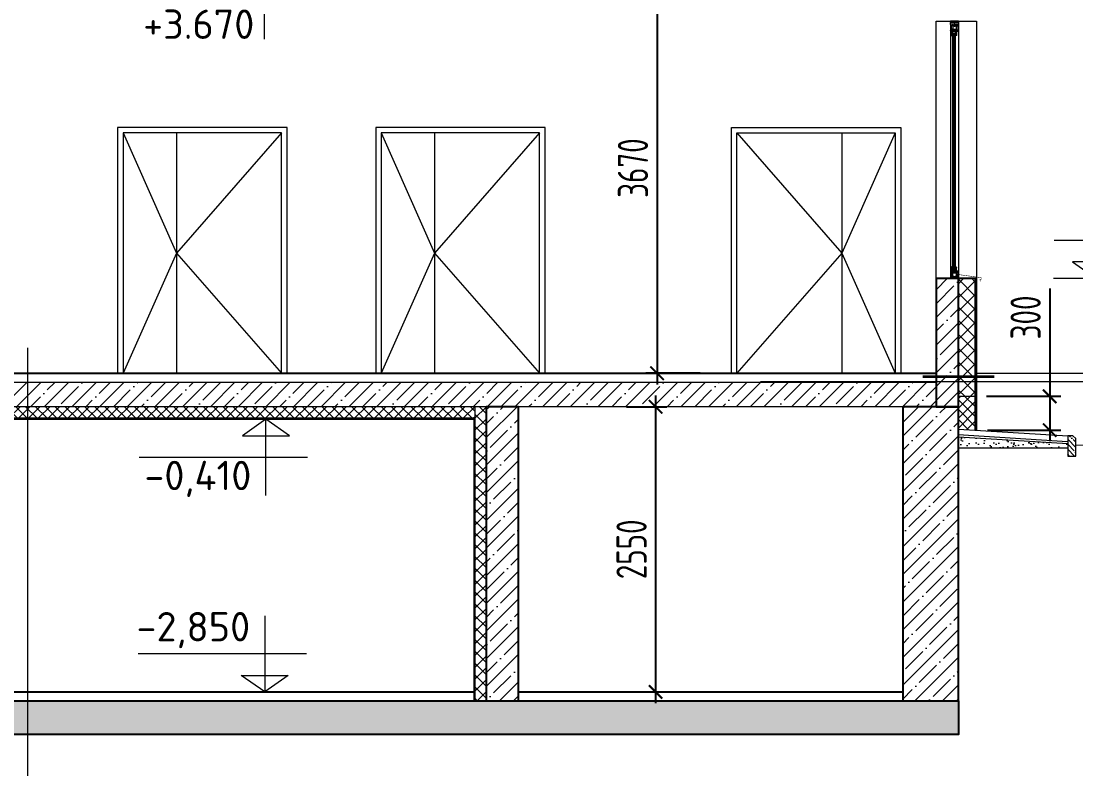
# Model space of a CAD drawing. Header units: millimetres. Extents: x -136099598 to 11807193, y 0 to 779331.
# Drawn here: x 689451 to 698882, y 285014 to 291704 of the extents above; entities that cross this region are included whole.
import ezdxf
from ezdxf import colors
from ezdxf.entities.mleader import LeaderData, LeaderLine
from ezdxf.math import Vec2, Vec3

# ---------------------------------------------------------------- set-up
doc = ezdxf.new("R2010")
doc.units = ezdxf.units.MM
doc.header["$MEASUREMENT"] = 0
doc.layers.get('0').update_dxf_attribs({"color": 250, "lineweight": 9})
doc.layers.get('Defpoints').update_dxf_attribs({"color": 8})
doc.layers.add('PDF _0', color=7, linetype='Continuous')
doc.layers.add('PDF_Геометрия', color=7, linetype='Continuous')
for name, color, linetype, lineweight in [('АР_Двери', 5, 'Continuous', 18), ('АР_Окна', 4, 'Continuous', 0), ('АР_Отметки', 250, 'Continuous', 15), ('АР_Стены фасадные', 7, 'Continuous', 30), ('АР_Тонкие', 250, 'Continuous', 5), ('АР_Штриховка', 253, 'Continuous', 13), ('СТЕНЫ кирпич ЛИДЕР', 250, 'Continuous', 15), ('Штриховка', 7, 'Continuous', 5)]:
    doc.layers.add(name, color=color, linetype=linetype, lineweight=lineweight)
doc.styles.add('ISOCPEUR', font='isocpeur.ttf', dxfattribs={"width": 0.7})
doc.styles.add('PDF ISOCPEUR', font='isocpeur.ttf')
doc.dimstyles.new('R_100', dxfattribs={"dimtxt": 270, "dimasz": 120, "dimexe": 100, "dimexo": 100, "dimgap": 80, "dimtad": 1, "dimdec": 0, "dimrnd": 5, "dimzin": 0, "dimdsep": 46, "dimtxsty": 'ISOCPEUR', "dimblk": 'ARCHTICK', "dimcen": 100, "dimdle": 100, "dimclrd": 256, "dimclre": 256, "dimclrt": 256, "dimadec": 0, "dimazin": 0, "dimtfac": 2, "dimtdec": 0, "dimtofl": 0, "dimtmove": 1, "dimatfit": 3, "dimfxl": 1, "dimtvp": 3, "dimtfill": 1, "dimtolj": 1, "dimtzin": 0, "dimarcsym": 0})

# ---------------------------------------------------------------- blocks, each defined once
blk = doc.blocks.new('A$Cd8d14d9d')
at = {"ltscale": 150}
for p, q in [((0, 681.8), (0, 0)), ((-372.3, 340.9), (1132.1, 340.9)), ((-379.6, 0), (379.6, 0))]:
    blk.add_line(p, q, dxfattribs=at)
blk.add_lwpolyline([(0, 0), (210, 147), (-210, 147), (0, 0)], dxfattribs=at)
blk = doc.blocks.new('A$C23baf8b1')
at = {"layer": 'АР_Двери', "ltscale": 150}
blk.add_line((4068.6, -1333.5), (4068.6, -3482.5), dxfattribs=at)
for points in [[(3080.2, -1283.5), (4595.2, -1283.5), (4595.2, -3482.5), (3080.2, -3482.5)], [(3130.2, -1333.5), (4545.2, -1333.5), (4545.2, -3482.5), (3130.2, -3482.5)]]:
    blk.add_lwpolyline(points, close=True, dxfattribs=at)
for points in [[(3130.2, -1333.5), (4068.6, -2408), (3130.2, -3482.5)], [(4545.2, -1333.5), (4068.6, -2408), (4545.2, -3482.5)]]:
    blk.add_lwpolyline(points, dxfattribs=at)
blk = doc.blocks.new('_ArchTick')
at = {"color": 0, "linetype": 'ByBlock', "const_width": 0.15}
blk.add_lwpolyline([(-0.5, -0.5), (0.5, 0.5)], dxfattribs=at)
blk = doc.blocks.new('*D1425')
at = {"lineweight": -2, "ltscale": 150, "transparency": 16777216}
for p, q in [((695137.3, 292324), (695137.3, 288454)), ((695343.7, 292224), (695037.3, 292224)), ((695523.1, 288554), (695037.3, 288554))]:
    blk.add_line(p, q, dxfattribs=at)
at = {"layer": 'Defpoints', "color": 0, "ltscale": 150, "transparency": 16777216}
for p in [(695443.7, 292224, 0.4), (695137.3, 288554), (695623.1, 288554, 0.4)]:
    blk.add_point(p, dxfattribs=at)
at = {"lineweight": -2, "ltscale": 150, "transparency": 16777216, "xscale": 120, "yscale": 120, "zscale": 120}
for p, rotation in [((695137.3, 292224), 90), ((695137.3, 288554), 270)]:
    blk.add_blockref('_ArchTick', p, dxfattribs=dict(at, rotation=rotation))
at = {"ltscale": 150, "transparency": 16777216, "insert": (694922.3, 290389), "char_height": 270, "attachment_point": 5, "rotation": 90, "style": 'ISOCPEUR', "bg_fill": 3, "box_fill_scale": 1.25, "bg_fill_color": 256, "bg_fill_true_color": 13158600, "bg_fill_transparency": 0}
blk.add_mtext('\\A1;3670', dxfattribs=at)
blk = doc.blocks.new('*D1470')
at = {"lineweight": -2, "ltscale": 150, "transparency": 16777216}
for p, q in [((695124.5, 288354), (695124.5, 285603.1)), ((694864.5, 288254), (695224.5, 288254)), ((694736.5, 285703.1), (695224.5, 285703.1))]:
    blk.add_line(p, q, dxfattribs=at)
at = {"layer": 'Defpoints', "color": 0, "lineweight": 35, "ltscale": 150, "transparency": 16777216}
for p in [(694764.5, 288254, 0.3), (694636.5, 285703.1, 0.2), (695124.5, 285703.1)]:
    blk.add_point(p, dxfattribs=at)
at = {"lineweight": -2, "ltscale": 150, "transparency": 16777216, "xscale": 120, "yscale": 120, "zscale": 120}
for p, rotation in [((695124.5, 288254), 90), ((695124.5, 285703.1), 270)]:
    blk.add_blockref('_ArchTick', p, dxfattribs=dict(at, rotation=rotation))
at = {"ltscale": 150, "transparency": 16777216, "insert": (694909.5, 286978.5), "char_height": 270, "attachment_point": 5, "rotation": 90, "style": 'ISOCPEUR', "bg_fill": 3, "box_fill_scale": 1.25, "bg_fill_color": 256, "bg_fill_true_color": 13158600, "bg_fill_transparency": 0}
blk.add_mtext('\\A1;2550', dxfattribs=at)
blk = doc.blocks.new('_DotSmall')
at = {"color": 0, "linetype": 'ByBlock', "const_width": 0.5}
blk.add_lwpolyline([(-0.0625, 0, 1), (0.0625, 0, 1)], format="xyb", close=True, dxfattribs=at)
blk = doc.blocks.new('*D1861')
at = {"lineweight": -2, "ltscale": 150, "transparency": 16777216}
for p, q in [((698647.8, 289312.4), (698647.8, 288347.4)), ((698647.8, 288447.4), (698647.8, 287944.6)), ((698082.2, 288347.4), (698747.8, 288347.4)), ((698092.2, 288044.6), (698747.8, 288044.6))]:
    blk.add_line(p, q, dxfattribs=at)
at = {"layer": 'Defpoints', "color": 0, "lineweight": 35, "ltscale": 150, "transparency": 16777216}
for p in [(697982.2, 288347.4, 0.4), (697992.2, 288044.6, 0.3), (698647.8, 288044.6)]:
    blk.add_point(p, dxfattribs=at)
at = {"lineweight": -2, "ltscale": 150, "transparency": 16777216, "xscale": 120, "yscale": 120, "zscale": 120}
for p, rotation in [((698647.8, 288347.4), 90), ((698647.8, 288044.6), 270)]:
    blk.add_blockref('_ArchTick', p, dxfattribs=dict(at, rotation=rotation))
at = {"ltscale": 150, "transparency": 16777216, "insert": (698432.8, 289052.8), "char_height": 270, "attachment_point": 5, "rotation": 90, "style": 'ISOCPEUR', "bg_fill": 3, "box_fill_scale": 1.25, "bg_fill_color": 256, "bg_fill_true_color": 13158600, "bg_fill_transparency": 0}
blk.add_mtext('\\A1;300', dxfattribs=at)
blk = doc.blocks.new('A$Ca7d7b90d')
for p, q in [((0, 2179.3), (0, 2161.2)), ((31.6, 2160.2), (31.6, 2179.3)), ((31.6, 2179.3), (31.6, 2179.3)), ((69.7, 2165.3), (69.7, 2179.3)), ((69.7, 2171.2), (69.7, 2109.6)), ((0, 2162.3), (0, 2100.2)), ((0, 2162.3), (7.4, 2162.3)), ((0, 2155.1), (0, 2162.3)), ((0, 2162.3), (7.4, 2162.3)), ((0, 2161.2), (0, 2154)), ((0, 2155.1), (0, 2155.1)), ((0, 2155.1), (0, 2155.1)), ((0, 2154), (0, 2155.1)), ((0, 2155.1), (0, 2155.1)), ((0, 2100.2), (16.3, 2096.3)), ((1.9, 2160.3), (7.4, 2160.3)), ((1.9, 2160.3), (1.9, 2150.9)), ((7.4, 2160.3), (1.9, 2160.3)), ((1.9, 2160.3), (1.9, 2150.9)), ((1.9, 2150.9), (16.8, 2150.9)), ((1.9, 2150.9), (16.8, 2150.9)), ((3.5, 2148.3), (3.5, 2131.3)), ((16.7, 2148.3), (3.5, 2148.3)), ((3.5, 2137), (3.5, 2113.7)), ((11.2, 2113.7), (3.5, 2113.7)), ((3.5, 2112.3), (3.5, 2101.5)), ((10.9, 2112.3), (3.5, 2112.3)), ((3.5, 2101.5), (11.9, 2099.1)), ((7.4, 2162.3), (7.4, 2160.3)), ((7.4, 2162.3), (7.4, 2160.3)), ((10.9, 2112.3), (14.6, 2106.9)), ((12, 2112.4), (16.5, 2106.8)), ((13, 2162.3), (22.5, 2162.3)), ((13, 2162.3), (13, 2160.3)), ((13, 2160.3), (13, 2162.3)), ((13, 2162.3), (22.5, 2162.3)), ((13, 2160.3), (16.8, 2160.3)), ((16.8, 2160.3), (13, 2160.3)), ((13.4, 2098.7), (16.3, 2097.8)), ((14.6, 2106.9), (14.6, 2102.2)), ((16.3, 2096.3), (16.3, 2076.2)), ((16.3, 2076.2), (16.3, 2075.5)), ((16.5, 2106.8), (16.5, 2101.1)), ((16.7, 2074.8), (17.1, 2074.5)), ((16.8, 2160.3), (16.8, 2150.9)), ((16.8, 2150.9), (16.8, 2160.3)), ((17.5, 2114.6), (20.6, 2112.3)), ((18, 2105.4), (18, 2084.1)), ((18.4, 2112), (18.4, 2106.2)), ((18.5, 2160.3), (22.5, 2160.3)), ((18.5, 2160.3), (18.5, 2150.9)), ((22.5, 2160.3), (18.5, 2160.3)), ((18.5, 2160.3), (18.5, 2150.9)), ((18.5, 2150.9), (31.6, 2150.9)), ((18.5, 2150.9), (19.4, 2150.9)), ((18.7, 2148.3), (31.6, 2148.3)), ((18.7, 2145.4), (18.7, 2115.3)), ((18.7, 2115.3), (20.5, 2115.3)), ((19.2, 2115.2), (31.4, 2115.2)), ((19.4, 2150.9), (31.6, 2160.2)), ((20.5, 2146.2), (20.5, 2115.3)), ((20.5, 2146.2), (49.1, 2146.2)), ((20.6, 2112.3), (31.4, 2112.3)), ((22.5, 2162.3), (22.5, 2160.3)), ((22.5, 2162.3), (22.5, 2160.3)), ((25.1, 2107.6), (25.1, 2112.3)), ((33.6, 2107.6), (25.1, 2107.6)), ((25.2, 2077.7), (54.9, 2080.1)), ((25.2, 2074.8), (25.2, 2077.7)), ((25.5, 2074.1), (25.2, 2074.8)), ((30.4, 2146.2), (30.4, 2143.5)), ((30.4, 2143.5), (39.1, 2143.5)), ((31.4, 2116), (31.4, 2112.3)), ((31.4, 2116), (38.2, 2116)), ((33.4, 2098.6), (33.4, 2103.8)), ((33.4, 2103.8), (35.4, 2103.8)), ((33.6, 2105.8), (33.6, 2107.6)), ((35.4, 2105.8), (33.6, 2105.8)), ((46.6, 2097.8), (34.2, 2097.8)), ((35.4, 2103.8), (35.4, 2105.8)), ((38, 2150.9), (50.9, 2150.9)), ((38, 2148.3), (50.9, 2148.3)), ((38.2, 2116), (38.2, 2112.3)), ((38.2, 2115.2), (49.7, 2115.2)), ((38.2, 2112.3), (51.8, 2112.3)), ((39.1, 2146.2), (39.1, 2143.5)), ((58.3, 2107.3), (45.5, 2107.3)), ((45.5, 2107.3), (45.5, 2104.7)), ((45.5, 2104.7), (47.4, 2104.7)), ((46.9, 2162.3), (56.3, 2162.3)), ((46.9, 2162.3), (46.9, 2160.3)), ((46.9, 2160.3), (50.9, 2160.3)), ((47.4, 2104.7), (47.4, 2098.6)), ((49.1, 2146.2), (49.1, 2115.3)), ((49.1, 2115.3), (50.9, 2115.3)), ((49.9, 2119.2), (65.7, 2119.2)), ((50.9, 2160.3), (50.9, 2150.9)), ((50.9, 2148.3), (50.9, 2115.3)), ((51.8, 2112.3), (51.8, 2109.6)), ((51.8, 2109.6), (56.5, 2109.6)), ((52.4, 2148.3), (65.7, 2148.3)), ((52.8, 2160.3), (56.3, 2160.3)), ((52.8, 2160.3), (52.8, 2150.9)), ((52.8, 2150.9), (67.7, 2150.9)), ((54.9, 2080.1), (54.9, 2066.7)), ((56.5, 2109.6), (55.7, 2117.5)), ((55.7, 2117.5), (65.7, 2117.5)), ((56.3, 2162.3), (56.3, 2160.3)), ((57, 2103.5), (57, 2106.2)), ((57, 2106.2), (58.3, 2106.2)), ((62.7, 2103.5), (57, 2103.5)), ((57.3, 2080.1), (57.3, 2066.2)), ((58.3, 2106.2), (58.3, 2107.3)), ((64.8, 2107.3), (61.4, 2107.3)), ((61.4, 2107.3), (61.4, 2106)), ((61.4, 2106), (62.7, 2106)), ((62.7, 2106), (62.7, 2103.5)), ((65.7, 2117.5), (64.7, 2109.6)), ((64.7, 2109.6), (69.7, 2109.6)), ((64.8, 2062.5), (64.8, 2107.3)), ((65.7, 2148.3), (65.7, 2122.8)), ((65.7, 2132.6), (65.7, 2119.3)), ((17.5, 2073.8), (17.5, 2064.5)), ((18, 2063.8), (27.3, 2059.7)), ((19.2, 2074.1), (19.2, 2065.7)), ((19.7, 2064.9), (27.2, 2061.7)), ((23.8, 2069), (23.8, 2074.1)), ((25, 2067.5), (24, 2068.5)), ((25.5, 2069.4), (25.5, 2074.1)), ((25.9, 2069), (25.5, 2069.4)), ((26.4, 2067.3), (25.6, 2067.3)), ((27.7, 2069), (25.9, 2069)), ((27.2, 2061.7), (27.2, 2066.5)), ((27.3, 2059.7), (28.9, 2059.7)), ((28.9, 2067.8), (27.7, 2069)), ((28.9, 2059.7), (28.9, 2067.8)), ((28.9, 2059.7), (30.4, 2056.4)), ((39.2, 2059.7, 0.3), (33.9, 2059.7, 0.3)), ((49, 2059.7, 0.3), (42.5, 2059.7)), ((53.4, 2057.8), (52.3, 2057.4, 0.3)), ((54.9, 2066.7), (53.3, 2066.7)), ((53.3, 2066.7), (53.3, 2064.3)), ((53.3, 2064.3), (54.5, 2064.3)), ((54.5, 2061.2), (53.4, 2061.2)), ((53.4, 2061.2), (53.4, 2057.8)), ((53.4, 2057.8), (54.1, 2057.8)), ((54.1, 2057.8), (64.3, 2061.8)), ((54.5, 2061.1), (54.5, 2061.2)), ((57.5, 2063.4), (55.9, 2064.8)), ((57.5, 2062.3), (55.9, 2060.6)), ((58.6, 2064.8), (57.6, 2065.6)), ((59.3, 2061.7), (63.1, 2063.2))]:
    blk.add_line(p, q)
at = {"elevation": -0.3}
for points in [[(69.7, 2191.2), (69.7, 2179.3), (0, 2179.3), (0, 2191.2)], [(56.3, 2162.3), (56.3, 2160.3), (52.8, 2160.3), (52.8, 2150.9), (67.7, 2150.9), (67.7, 2160.3), (62.3, 2160.3), (62.3, 2162.3), (69.7, 2162.3), (69.7, 2171.2), (69.7, 2179.3), (38, 2179.3), (38, 2150.9), (50.9, 2150.9), (50.9, 2160.3), (46.9, 2160.3), (46.9, 2162.3), (56.3, 2162.3)], [(52.3, 2070.6), (29.4, 2070.6), (29.4, 2074.9), (52.3, 2074.9)]]:
    blk.add_lwpolyline(points, close=True, dxfattribs=at)
for points in [[(18, 2105.4), (24, 2105.4), (24, 2084.1), (18, 2084.1)], [(18.4, 2112), (23.5, 2112), (23.5, 2106.2), (18.4, 2106.2)], [(45.2, 2079.3), (43, 2079.1), (43, 2076.9), (37.5, 2076.9), (37.5, 2078.7), (35.4, 2078.5), (35.4, 2076.7), (29.8, 2076.7), (29.7, 2078.1), (25.5, 2077.8), (25.5, 2075), (29.1, 2075), (29.4, 2074.9)], [(52.3, 2074.9), (54.9, 2076.6), (54.9, 2077.5), (54.2, 2077.5), (54.2, 2078.6), (52.2, 2078.6), (52.1, 2079.9), (50.6, 2079.7), (50.6, 2076.9), (45.2, 2076.9), (45.2, 2079.3)], [(64.8, 2107.3), (66.8, 2107.3), (66.8, 2108.3), (69.7, 2108.3), (69.7, 2109.6)], [(23.8, 2074.1), (19.2, 2074.1)]]:
    blk.add_lwpolyline(points)
for points in [[(22.5, 2076.8), (22.4, 2076.9, -0.220624), (22.3, 2077.6), (22.9, 2079.6, 0.200745), (22.8, 2080.2), (22.5, 2080.8), (21.1, 2077.8, 0.137154), (21, 2077.3), (21.1, 2076.3), (21.1, 2076.3, -0.294881), (20.3, 2076.6), (20.1, 2076.9, -0.24632), (20.1, 2077.7), (21.5, 2080.7), (18.9, 2080.7), (18.9, 2081.7), (22.1, 2081.7, -0.154463), (22.6, 2081.5), (23.4, 2081, -0.295046), (23.7, 2080.2), (23.1, 2077.3), (23.6, 2076.6), (23.6, 2076.6, -0.392087)], [(54.8, 2105.3), (54.4, 2081.8), (25.7, 2079.5), (25.8, 2081.8), (25.1, 2082.9), (25.1, 2088.7), (27.5, 2088.7), (27.5, 2090), (25.1, 2090), (25.1, 2105.4), (30.3, 2105.4), (30.3, 2099.3, 0.414214), (31.1, 2098.5), (31.4, 2098.5), (31.4, 2096, 0.414214), (32.2, 2095.2), (38, 2095.2), (38, 2093.2), (39.8, 2093.2), (39.8, 2095.1), (41.4, 2095.1), (41.4, 2093.3), (42.8, 2093.3), (42.8, 2095), (47.1, 2095), (49.3, 2095, 0.414214), (50.1, 2095.8), (50.1, 2104.9)]]:
    blk.add_lwpolyline(points, format="xyb", close=True, dxfattribs=at)
blk.add_lwpolyline([(57.3, 2080.1), (56.3, 2082.1), (56.3, 2101.2), (63.1, 2101.2, -0.414214), (63.1, 2100.4), (63.1, 2063.2)], format="xyb")
for centre, radius, start, end in [((15.2, 2113), 4.13, 32.50359, 171.07395), ((15, 2112.8), 3.06, 35.67241, 187.89316), ((15, 2099.1), 3.16, 97.24228, 180.00573), ((15.4, 2099.3), 2.09, 57.62181, 197.70879), ((17.1, 2075.5), 0.803, 180, 240), ((34.8, 2113.7), 4.87, 196.28555, 343.71445), ((34.2, 2098.6), 0.803, 180, 270), ((46.6, 2098.6), 0.803, 270, 0), ((16.7, 2073.8), 0.803, 0, 60), ((18.3, 2064.5), 0.803, 180, 246.48425), ((20, 2065.7), 0.803, 180, 246.48425), ((24.6, 2069), 0.803, 180, 225.00001), ((25.6, 2068.1), 0.803, 225.00001, 270), ((26.4, 2066.5), 0.803, 0, 90), ((55.3, 2064.3), 0.803, 41.62971, 176.62967), ((55.3, 2061.1), 0.803, 180, 314.99999), ((58.1, 2066.2), 0.803, 180, 229.73841), ((57, 2062.8), 0.803, 314.99999, 49.73841), ((57, 2062.8), 2.55, 333.51839, 49.73841), ((64, 2062.5), 0.803, 291.1065, 0)]:
    blk.add_arc(centre, radius, start, end)
at = {"layer": 'АР_Стены фасадные', "lineweight": 15}
for p, q in [((-0.1, -46.7), (-0.1, -108.8)), ((12, -45.9), (3.6, -47.9)), ((3.6, -47.9), (3.6, -58.9)), ((10.7, -58.9), (3.6, -58.9)), ((3.6, -60.4), (3.6, -76.3)), ((11.2, -60.4), (3.6, -60.4)), ((15.4, -76.3), (3.6, -76.3)), ((3.6, -78.1), (3.6, -94.6)), ((15.4, -78.1), (3.6, -78.1)), ((3.7, -59.1), (3.7, -48.3)), ((8.3, -76.3), (8.3, -78.1)), ((14.9, -53.4), (10.7, -58.9)), ((12.7, -60.7), (11.7, -62)), ((16.4, -53.4), (12.3, -58.9)), ((12.3, -76.3), (12.3, -78.1)), ((14.9, -62.4), (13.9, -63.8)), ((14.9, -53.4), (14.9, -49)), ((16.4, -47.9), (15.2, -48.2)), ((17.3, -63.3), (15.4, -76.3)), ((15.4, -78.1), (16.8, -94.6)), ((20.7, -59.1), (16.2, -62.5)), ((16.4, -23.2), (16.4, -22.4)), ((16.4, -43.1), (16.4, -23.2)), ((16.4, -53.4), (16.4, -47.9)), ((19.3, -61.8), (16.7, -77.1)), ((16.7, -77.1), (18.7, -94.6)), ((16.8, -21.7), (17.2, -21.5)), ((17.6, -20.8), (17.6, -11.5)), ((18.1, -10.8), (27.4, -6.7)), ((18.1, -52.2), (18.1, -31)), ((18.5, -58.8), (18.5, -53)), ((18.8, -64.6), (18.8, -94.6)), ((20.8, -64.6), (18.8, -64.6)), ((19.3, -21.1), (19.3, -12.6)), ((49.9, -61.8), (19.3, -61.8)), ((19.8, -11.9), (27.2, -8.7)), ((33.9, -59.1), (20.7, -59.1)), ((20.8, -64.6), (20.8, -92.8)), ((49, -92.8), (20.8, -92.8)), ((23.9, -16), (23.9, -21.1)), ((25.1, -14.5), (24.1, -15.4)), ((25.6, -21.1), (25.2, -21.7)), ((25.2, -21.7), (25.2, -24.7)), ((25.2, -24.7), (54.9, -27)), ((33.7, -54.4), (25.2, -54.4)), ((25.2, -54.4), (25.2, -59.1)), ((26.4, -14.2), (25.6, -14.2)), ((26, -16), (25.6, -16.4)), ((25.6, -16.4), (25.6, -21.1)), ((27.8, -16), (26, -16)), ((27.2, -8.7), (27.2, -13.4)), ((27.4, -6.7), (29, -6.7)), ((29, -14.7), (27.8, -16)), ((29, -6.7), (30.5, -3.4)), ((29, -6.7), (29, -14.7)), ((33.4, -45.5), (33.4, -50.6)), ((33.4, -50.6), (35.4, -50.6)), ((35.4, -52.6), (33.7, -52.6)), ((33.7, -52.6), (33.7, -54.4)), ((39.3, -6.7), (33.9, -6.7)), ((33.9, -59.1), (33.9, -61.8)), ((46.6, -44.7), (34.2, -44.7)), ((35.4, -50.6), (35.4, -52.6)), ((52.3, -59.1), (35.9, -59.1)), ((35.9, -59.1), (35.9, -61.8)), ((49, -6.7), (42.6, -6.7)), ((45.5, -54.1), (45.5, -51.5)), ((45.5, -51.5), (47.4, -51.5)), ((58.3, -54.1), (45.5, -54.1)), ((47.4, -51.5), (47.4, -45.5)), ((49, -92.8), (49, -64.8)), ((50.8, -64.8), (49, -64.8)), ((49.9, -61.8), (55.2, -76.2)), ((53.4, -4.8), (50.7, -3.8)), ((50.8, -94.6), (50.8, -64.8)), ((51, -94.6), (55.2, -76.2)), ((56.9, -56.2), (52.3, -56.2)), ((52.3, -59.1), (52.3, -56.2)), ((52.7, -94.6), (55.3, -81.7)), ((53.3, -13.7), (53.3, -11.3)), ((53.3, -11.3), (54.5, -11.3)), ((54.9, -13.7), (53.3, -13.7)), ((53.4, -8.2), (53.4, -4.8)), ((53.4, -4.8), (54, -4.8)), ((54.5, -8.2), (53.4, -8.2)), ((54, -4.8), (64.2, -8.8)), ((66.2, -69.2), (54.4, -69.2)), ((54.4, -69.2), (56.4, -76.2)), ((54.5, -8.1), (54.5, -8.2)), ((54.9, -27), (54.9, -13.7)), ((66.2, -81.7), (55.3, -81.7)), ((55.6, -80.4), (56.4, -76.2)), ((66.2, -80.4), (55.6, -80.4)), ((57.5, -9.2), (55.8, -7.6)), ((56.9, -56.2), (55.8, -64)), ((66, -64), (55.8, -64)), ((57.4, -10.4), (55.9, -11.8)), ((62.6, -50.3), (57, -50.3)), ((57, -50.3), (57, -53)), ((57, -53), (58.3, -53)), ((57.3, -27), (57.3, -13.2)), ((58.6, -11.7), (57.6, -12.6)), ((58.3, -53), (58.3, -54.1)), ((59.2, -8.7), (63, -10.1)), ((61.3, -54.1), (61.3, -52.8)), ((61.3, -52.8), (62.6, -52.8)), ((64.8, -54.1), (61.3, -54.1)), ((62.6, -52.8), (62.6, -50.3)), ((64.8, -9.5), (64.8, -54.1)), ((69.7, -56.2), (65, -56.2)), ((65, -56.2), (66, -64)), ((66.2, -80.4), (66.2, -69.2)), ((66.2, -94.6), (66.2, -81.7)), ((69.7, -56.2), (69.7, -108.8)), ((16.9, -97.7), (1.5, -97.7)), ((1.5, -97.7), (1.5, -106.8)), ((3.6, -94.6), (16.8, -94.6)), ((8.4, -94.6), (8.4, -97.7)), ((12.3, -94.6), (12.3, -97.7)), ((16.9, -97.7), (16.9, -106.8)), ((18.7, -94.6), (33.5, -94.6)), ((33.5, -97.7), (18.8, -97.7)), ((18.8, -97.7), (18.8, -106.8)), ((40.2, -94.6), (51, -94.6)), ((50.7, -97.7), (40.2, -97.7)), ((50.7, -97.7), (50.7, -107.2)), ((52.7, -94.6), (66.2, -94.6)), ((67.6, -97.7), (52.8, -97.7)), ((52.8, -97.7), (52.8, -107.2))]:
    blk.add_line(p, q, dxfattribs=at)
for points in [[(30.5, 2070.6), (30.5, -17.6)], [(33.9, 2070.6), (33.9, -17.6)], [(39.2, 2070.7), (39.3, -17.5)], [(42.6, 2070.7), (42.6, -17.5)], [(49, 2070.6), (49, -17.6)], [(52.3, 2070.6), (52.3, -17.6)], [(18.1, -52.2), (24.1, -52.2), (24.1, -31), (18.1, -31)], [(18.5, -58.8), (23.6, -58.8), (23.6, -53), (18.5, -53)], [(23.9, -21.1), (19.3, -21.1)], [(45.2, -26.2), (43, -26.1), (43, -23.9), (37.5, -23.9), (37.5, -25.6), (35.4, -25.5), (35.4, -23.7), (29.9, -23.7), (29.8, -25), (25.6, -24.7), (25.6, -22), (29.2, -22), (29.5, -21.8)], [(35.9, -61.8), (35.9, -59.1), (52.3, -59.1), (52.3, -56.2), (56.9, -56.2), (55.8, -64), (66, -64), (65, -56.2), (69.7, -56.2), (69.7, -108.8), (63.9, -108.8), (63.9, -107.2), (67.6, -107.2), (67.6, -97.7), (52.8, -97.7), (52.8, -107.2), (56.4, -107.2), (56.4, -108.8), (47.3, -108.8), (47.3, -107.2), (50.7, -107.2), (50.7, -97.7), (40.2, -97.7), (40.2, -94.6), (51, -94.6), (55.2, -76.2), (49.9, -61.8), (35.9, -61.8)], [(52.3, -21.8), (54.9, -23.5), (54.9, -24.5), (54.2, -24.5), (54.2, -25.5), (52.2, -25.5), (52.1, -26.8), (50.6, -26.7), (50.6, -23.8), (45.2, -23.8), (45.2, -26.2)], [(64.8, -54.1), (66.7, -54.1), (66.7, -55.1), (69.7, -55.1), (69.7, -56.4)]]:
    blk.add_lwpolyline(points, dxfattribs=at)
for points in [[(16.4, -43.1), (16.4, -44.7), (13.4, -45.4, 0.379688), (15.2, -48.2), (16.4, -47.9), (16.4, -53.4), (12.3, -58.9, 0.457708), (16.2, -62.5), (20.7, -59.1), (33.9, -59.1), (33.9, -61.8), (19.3, -61.8), (16.7, -77.1), (18.7, -94.6), (33.5, -94.6), (33.5, -97.7), (18.8, -97.7), (18.8, -106.8), (23, -106.8), (23, -108.8), (13.2, -108.8), (13.2, -106.8), (16.9, -106.8), (16.9, -97.7), (1.5, -97.7), (1.5, -106.8), (5.9, -106.8), (5.9, -108.8), (-0.1, -108.8), (-0.1, -46.7), (16.4, -43.1)], [(57.3, -27), (56.2, -29), (56.2, -48.1), (63, -48.1, 0.414214), (63, -47.3), (63, -10.1)]]:
    blk.add_lwpolyline(points, format="xyb", dxfattribs=at)
for points in [[(22.6, -23.8), (22.5, -23.8, 0.220624), (22.4, -24.5), (23, -26.5, -0.200745), (22.9, -27.1), (22.6, -27.7), (21.2, -24.7, -0.137154), (21.1, -24.3), (21.2, -23.2), (21.2, -23.2, 0.294881), (20.4, -23.6), (20.2, -23.9, 0.24632), (20.2, -24.6), (21.6, -27.6), (19, -27.6), (19, -28.6), (22.2, -28.6, 0.154463), (22.7, -28.4), (23.4, -27.9, 0.295046), (23.8, -27.1), (23.2, -24.3), (23.7, -23.5), (23.6, -23.5, 0.392087)], [(54.7, -52.2), (54.4, -28.7), (25.8, -26.4), (25.9, -28.7), (25.2, -29.8), (25.2, -35.6), (27.5, -35.6), (27.5, -36.8), (25.2, -36.8), (25.2, -52.2), (30.4, -52.2), (30.4, -46.1, -0.414214), (31.2, -45.3), (31.5, -45.3), (31.5, -42.9, -0.414214), (32.3, -42.1), (38, -42.1), (38, -40.1), (39.8, -40.1), (39.8, -41.9), (41.4, -41.9), (41.4, -40.1), (42.8, -40.1), (42.8, -41.9), (47.1, -41.9), (49.3, -41.9, -0.414214), (50.1, -42.7), (50.1, -51.8)]]:
    blk.add_lwpolyline(points, format="xyb", close=True, dxfattribs=at)
for points in [[(52.3, -17.6), (29.5, -17.6), (29.5, -21.8), (52.3, -21.8)], [(65.3, -65.6), (54, -65.6), (54, -67.8), (65.3, -67.8)]]:
    blk.add_lwpolyline(points, close=True, dxfattribs=at)
for centre, radius, start, end in [((15.1, -60.1), 3.88, 184.6729, 304.02286), ((15.4, -45.6), 3.43, 185.21385, 261.64642), ((15.8, -59), 3.56, 178.22184, 276.59766), ((15.7, -45.9), 2.31, 167.49346, 258.88558), ((34.8, -60.5), 4.87, 17.43073, 162.56927), ((34.9, -60.1), 2.63, 23.46371, 156.53629), ((34.2, -45.5), 0.8, 90, 180), ((46.6, -45.5), 0.8, 0, 90)]:
    blk.add_arc(centre, radius, start, end, dxfattribs=at)
at = {"layer": 'АР_Тонкие', "lineweight": 15}
for centre, radius, start, end in [((17.2, -22.4), 0.8, 120, 180), ((16.8, -20.8), 0.8, 300, 0), ((18.4, -11.5), 0.8, 113.51577, 180), ((20.1, -12.6), 0.8, 113.51577, 180), ((24.7, -16), 0.8, 135, 180), ((25.6, -15), 0.8, 90, 135), ((26.4, -13.4), 0.8, 270, 0), ((55.3, -8.1), 0.8, 45, 180), ((55.3, -11.2), 0.8, 183.37032, 318.37032), ((58.1, -13.2), 0.8, 130.26156, 180), ((56.9, -9.8), 0.8, 310.26156, 45), ((56.9, -9.8), 2.54, 310.26156, 26.48163), ((64, -9.5), 0.8, 0, 68.89352)]:
    blk.add_arc(centre, radius, start, end, dxfattribs=at)

msp = doc.modelspace()

# ---------------------------------------------------------------- hatches: boundary and pattern name
at = {"ltscale": 100, "transparency": 33554687}
h = msp.add_hatch(dxfattribs=at)
h.set_pattern_fill('ANSI35', color=0, scale=700)
h.set_pattern_definition([(45, (4023.09, 2560.43), (-123.743687, 123.743687), []), (45, (4146.83, 2560.43), (-123.743687, 123.743687), [218.75, -43.75, 0, -43.75])])
h.paths.add_polyline_path([(697832.273, 289403.552), (697832.211, 288253.982), (697632.302, 288253.982), (697632.364, 289403.552)])
h = msp.add_hatch(dxfattribs=at)
h.set_pattern_fill('ANSI35', color=0, scale=700)
h.set_pattern_definition([(45, (0, 20), (-123.743687, 123.743687), []), (45, (123.74, 20), (-123.743687, 123.743687), [218.75, -43.75, 0, -43.75])])
h.paths.add_polyline_path([(697632.234, 288473.982), (697632.242, 288253.982), (681852.242, 288253.982), (681852.234, 288473.655)])
h = msp.add_hatch(dxfattribs=at)
h.set_pattern_fill('ANSI35', color=0, scale=700)
h.paths.add_polyline_path([(693898.486, 288253.982), (693898.409, 285623.552), (693609.2, 285623.552), (693609.277, 288253.982)])
h = msp.add_hatch(dxfattribs=at)
h.set_pattern_fill('ANSI35', color=0, scale=700)
h.paths.add_polyline_path([(697832.15, 288253.982), (697832.074, 285623.552), (697334.067, 285623.552), (697334.144, 288253.982)])
at = {"ltscale": 100}
h = msp.add_hatch(dxfattribs=at)
h.set_pattern_fill('AR-SAND', color=256, scale=2)
h.set_pattern_definition([(37.5, (317773.35, 270948.41), (-3.200063, 97.882647), [0, -77.216, 0, -86.36, 0, -82.55]), (7.5, (317773.35, 270948.41), (89.904657, 143.36502), [0, -41.656, 0, -69.596, 0, -26.67]), (327.5, (317710.87, 270948.41), (158.198474, 0.287437), [0, -25.4, 0, -91.44, 0, -119.38]), (317.5, (317710.87, 270948.41), (152.71129, 44.585865), [0, -12.7, 0, -59.944, 0, -68.58])])
h.paths.add_polyline_path([(698809.593, 287884.932), (697832.242, 287884.932), (697832.314, 287985.456), (698809.593, 287925.344)])
h = msp.add_hatch(dxfattribs=at)
h.set_pattern_fill('ANSI35', color=256, scale=10, angle=90)
h.set_pattern_definition([(135, (693446.3, 288207.725), (-44.9013, -44.9013), []), (135, (693446.3, 288252.626), (-44.9013, -44.9013), [79.375, -15.875, 0, -15.875])])
h.paths.add_polyline_path([(698881.998, 287969.123), (698855.057, 287994.381), (698809.593, 287994.381), (698809.593, 287812.526), (698881.998, 287812.526)])
at = {"ltscale": 100, "transparency": 33554687}
h = msp.add_hatch(dxfattribs=at)
h.set_pattern_fill('ANSI35', color=0, scale=700)
h.set_pattern_definition([(45, (-0.02, -20), (-123.743687, 123.743687), []), (45, (123.72, -20), (-123.743687, 123.743687), [218.75, -43.75, 0, -43.75])])
h.paths.add_polyline_path([(697832.215, 285623.552), (697832.229, 285323.552), (676602.283, 285323.552), (676602.268, 285623.552)])
at = {"layer": 'Штриховка', "transparency": 33554636}
h = msp.add_hatch(dxfattribs=at)
h.set_pattern_fill('ANSI37', color=256, scale=700)
h.paths.add_polyline_path([(697982.273, 289403.552), (697987.196, 288347.431), (697837.288, 288347.431), (697832.364, 289403.552)])
h = msp.add_hatch(dxfattribs=at)
h.set_pattern_fill('ANSI37', color=256, scale=500)
h.paths.add_polyline_path([(697982.273, 288349.621), (697982.242, 288045.26), (697832.242, 288054.485), (697832.364, 288349.621)])
h = msp.add_hatch(dxfattribs=at)
h.set_pattern_fill('ANSI37', color=256, scale=500)
h.set_pattern_definition([(45, (3352.54, -1e-09), (-44.194174, 44.194174), []), (135, (3352.54, -1e-09), (-44.194174, -44.194174), [])])
h.paths.add_polyline_path([(687629.393, 288253.982), (685916.559, 288253.981), (685916.559, 288153.981), (687629.393, 288153.982)])
h.paths.add_polyline_path([(693507.827, 288253.977), (687629.393, 288253.982), (687629.393, 288153.982), (693507.827, 288153.977)])
h = msp.add_hatch(dxfattribs=at)
h.set_pattern_fill('ANSI37', color=256, scale=600, angle=90)
h.set_pattern_definition([(135, (981762, -309990.46), (-53.033009, -53.033009), []), (225, (981762, -309990.46), (53.033009, -53.033009), [])])
h.paths.add_polyline_path([(693509.155, 287154.276), (693507.828, 285623.552), (693609.152, 285623.552), (693609.152, 287154.276)])
h.paths.add_polyline_path([(693509.159, 287554.276), (693509.159, 287154.276), (693609.152, 287154.276), (693609.152, 287554.276)])
h.paths.add_polyline_path([(693509.158, 288252.842), (693509.155, 287554.276), (693609.152, 287554.276), (693609.154, 288252.843)])

# ---------------------------------------------------------------- linework, layer by layer
at = {"ltscale": 150}
for p, q in [((697992.242, 288553.55, 0.403), (704375.787, 288553.55, 0.385)), ((697832.242, 288347.431, 0.403), (697982.242, 288347.431, 0.403)), ((693507.827, 288252.845, -4.729), (693507.828, 285623.552, 0.002)), ((685916.559, 288153.976, -7.074), (693507.827, 288153.977, -4.628)), ((685926.563, 288141.981, -6.885), (693497.827, 288141.977, -4.598)), ((693497.827, 288152.846, -4.609), (693497.828, 285623.552))]:
    msp.add_line(p, q, dxfattribs=at)
at = {"ltscale": 150, "elevation": 0.281}
msp.add_lwpolyline([(681852.242, 288473.982), (697632.242, 288473.982), (697632.242, 288253.982), (681852.242, 288253.982)], close=True, dxfattribs=at)
at = {"ltscale": 100, "elevation": 0.281}
for points in [[(697832.314, 287985.456), (698809.593, 287925.344), (698809.593, 287884.932), (697832.242, 287884.932)], [(698809.593, 287812.526), (698881.998, 287812.526), (698881.998, 287969.123), (698855.057, 287994.381), (698809.593, 287994.381)]]:
    msp.add_lwpolyline(points, close=True, dxfattribs=at)
at = {"layer": 'PDF_Геометрия', "lineweight": 13, "ltscale": 100, "transparency": 33554687}
for p, q in [((689507.56, 288781.288, 0.281), (689507.56, 278862.831, 0.281)), ((705131.102, 287838.221, 0.281), (698881.998, 287910.51, 0.281))]:
    msp.add_line(p, q, dxfattribs=at)
at = {"layer": 'PDF_Геометрия', "lineweight": 35, "ltscale": 100, "transparency": 33554687, "elevation": 0.403}
msp.add_lwpolyline([(697514.405, 288523.292), (698150.079, 288523.292)], dxfattribs=at)
at = {"layer": 'PDF_Геометрия', "lineweight": 13, "ltscale": 100, "transparency": 33554687}
for points, elevation in [([(696062.806, 288479.54), (699217.348, 288479.54), (699217.348, 284504.302)], 0.403), ([(697832.242, 288054.485), (698809.593, 287994.381)], 0.281), ([(697829.173, 288004.579), (698806.524, 287944.475)], 0.281)]:
    msp.add_lwpolyline(points, dxfattribs=dict(at, elevation=elevation))
at = {"layer": 'АР_Окна', "ltscale": 150, "elevation": 0.403}
for points in [[(697992.242, 289403.552), (697632.242, 289403.552), (697632.242, 291704.357), (697992.242, 291704.357)], [(697762.579, 291704.377), (697832.242, 291704.338), (697832.242, 289403.552), (697762.579, 289403.552)]]:
    msp.add_lwpolyline(points, close=True, dxfattribs=at)
at = {"layer": 'АР_Штриховка', "const_width": 4.536, "elevation": 0.403}
msp.add_lwpolyline([(698032.291, 289376.379), (698023.903, 289388.266, -0.62996226), (698025.36, 289391.309), (698033.006, 289391.309, 0.3971972), (698035.285, 289393.463), (698035.285, 289406.005, 0.37356068), (698032.708, 289408.973), (697835.908, 289435.913), (697835.908, 289455.572)], format="xyb", dxfattribs=at)
at = {"layer": 'СТЕНЫ кирпич ЛИДЕР', "lineweight": 25, "ltscale": 100}
for p, q in [((697632.242, 289403.552, 0.403), (697992.242, 289403.552, 0.403)), ((697982.242, 289403.552, 0.403), (697982.242, 288045.26, 0.403)), ((697992.242, 288044.645, 0.403), (697992.242, 289403.552, 0.403)), ((682002.242, 288553.982, 0.281), (697632.473, 288553.982, 0.403)), ((677100.34, 285703.083), (693497.828, 285703.081, -2.12)), ((693898.455, 285703.083, 0.233), (697334.144, 285703.083, 0.281))]:
    msp.add_line(p, q, dxfattribs=at)
at = {"layer": 'СТЕНЫ кирпич ЛИДЕР', "lineweight": 25, "ltscale": 100, "elevation": 0.403}
msp.add_lwpolyline([(697632.242, 289403.552), (697632.242, 288253.982), (697832.242, 288253.982), (697832.242, 289403.552)], dxfattribs=at)
at = {"layer": 'СТЕНЫ кирпич ЛИДЕР', "lineweight": 25, "ltscale": 100}
msp.add_lwpolyline([(693609.154, 285623.552), (693898.455, 285623.552), (693898.455, 288253.982), (693609.154, 288253.982)], close=True, dxfattribs=at)
at = {"layer": 'СТЕНЫ кирпич ЛИДЕР', "lineweight": 25, "ltscale": 100, "elevation": 0.281}
msp.add_lwpolyline([(697334.021, 285623.552), (697832.12, 285623.552), (697832.12, 288253.982), (697334.021, 288253.982)], close=True, dxfattribs=at)
at = {"layer": 'СТЕНЫ кирпич ЛИДЕР', "lineweight": 25, "ltscale": 100}
msp.add_lwpolyline([(685926.56, 285623.552), (697832.222, 285623.552), (697832.222, 285323.552), (676602.222, 285323.552), (676602.222, 285623.552), (685439.799, 285623.552)], dxfattribs=at)

# ---------------------------------------------------------------- block references
at = {"lineweight": 35, "ltscale": 150, "xscale": -1}
msp.add_blockref('A$Ca7d7b90d', (697832.241, 289512.378, 0.403), dxfattribs=at)
at = {"ltscale": 150, "xscale": -1}
for p in [(694909.337, 292036.494), (697217.03, 292036.494)]:
    msp.add_blockref('A$C23baf8b1', p, dxfattribs=at)
at = {"ltscale": 150}
for name, p in [('A$C23baf8b1', (692721.555, 292036.494, 0.383)), ('A$Cd8d14d9d', (699061.235, 289403.55, 0.396))]:
    msp.add_blockref(name, p, dxfattribs=at)
at = {"ltscale": 150, "rotation": 180.0007075302846}
msp.add_blockref('A$Cd8d14d9d', (691640.525, 288141.978, -5.159), dxfattribs=at)
at = {"ltscale": 150, "xscale": -1, "rotation": 359.9992924696829}
msp.add_blockref('A$Cd8d14d9d', (691629.949, 285703.081, -1.878), dxfattribs=at)
at = {"layer": 'СТЕНЫ кирпич ЛИДЕР', "lineweight": 25, "ltscale": 100, "rotation": 180.000707530317}
msp.add_blockref('A$Cd8d14d9d', (691626.539, 292223.982, 0.403), dxfattribs=at)

# ---------------------------------------------------------------- texts
at = {"layer": 'PDF _0', "lineweight": 0, "char_height": 262.4934, "style": 'PDF ISOCPEUR'}
for s, insert, attachment_point in [('+3.670', (691537.068, 291807.167, 0.107), 3), ('-2,850', (691499.792, 286093.999, -1.878), 9)]:
    msp.add_mtext(s, dxfattribs=dict(at, insert=insert, attachment_point=attachment_point))
at = {"layer": 'PDF _0', "lineweight": 0, "insert": (691510.369, 287770.35, -5.159), "char_height": 262.4934, "width": 958.10104, "attachment_point": 3, "style": 'PDF ISOCPEUR'}
msp.add_mtext('-0,410', dxfattribs=at)

# ---------------------------------------------------------------- next in the draw order: dimensions: what is measured, and where the dimension line sits
at = {"ltscale": 150}
for base, p1, p2, picture, middle in [((695137.311, 288553.982, 0.403), (695443.682, 292223.982, 0.806), (695623.053, 288553.982, 0.787), '*D1425', (694922.311, 290388.982, 0.403)), ((695124.546, 285703.083), (694764.495, 288253.982, 0.281), (694636.513, 285703.083, 0.243), '*D1470', (694909.546, 286978.533))]:
    dim = msp.add_linear_dim(base=base, p1=p1, p2=p2, angle=90, dimstyle='R_100', override={"dimpost": '\\X'}, dxfattribs=at)
    dim.commit()
    dim.dimension.update_dxf_attribs({"geometry": picture, "text_midpoint": middle})

# ---------------------------------------------------------------- next in the draw order: leaders
at = {"layer": 'АР_Отметки'}
ml = msp.add_multileader_mtext('Standard', dxfattribs=at)
ml.set_content('Л.2', color=256, style='ISOCPEUR')
ml.set_leader_properties(color=256, linetype='Continuous', lineweight=-1)
ml.set_arrow_properties(name='DOTSMALL')
ml.build(insert=Vec2(0, 0))
ml.multileader.update_dxf_attribs({"has_text_frame": 1, "text_left_attachment_type": 4, "text_right_attachment_type": 4, "dogleg_length": 100, "arrow_head_size": 280.8})
ctx = ml.context
ctx.base_point, ctx.char_height, ctx.arrow_head_size, ctx.landing_gap_size, ctx.plane_origin = Vec3(757009.836, 304935.888), 390, 280.8, 78, Vec3(796377.867, 286803.821)
ctx.left_attachment, ctx.right_attachment = 4, 4
notes = []
notes.append((ctx, [(0, (0, 0, 0), (0, 0), (1, 0), 1, [])]))
ctx.mtext.insert, ctx.mtext.width, ctx.mtext.line_spacing_style, ctx.mtext.flow_direction = Vec3(757087.836, 305455.888), 1330.20737, 2, 5
for ctx, leaders in notes:
    for number, flags, end, landing, length, lines in leaders:
        leader = LeaderData()
        leader.index, (leader.has_last_leader_line, leader.has_dogleg_vector, leader.attachment_direction) = number, flags
        leader.last_leader_point, leader.dogleg_vector, leader.dogleg_length = Vec3(end), Vec3(landing), length
        for number, points, colour, breaks in lines:
            line = LeaderLine()
            line.index, line.vertices, line.color, line.breaks = number, Vec3.list(points), colors.encode_raw_color(colour), breaks
            leader.lines.append(line)
        ctx.leaders.append(leader)

# ---------------------------------------------------------------- next in the draw order: dimensions: what is measured, and where the dimension line sits
at = {"ltscale": 150}
dim = msp.add_linear_dim(base=(698647.76, 288044.645), p1=(697982.242, 288347.431, 0.403), p2=(697992.242, 288044.645, 0.281), angle=90, text='300', dimstyle='R_100', override={"dimpost": '\\X'}, dxfattribs=at)
dim.commit()
dim.dimension.update_dxf_attribs({"geometry": '*D1861', "text_midpoint": (698533.584, 289052.849), "dimtype": 160})

doc.saveas('drawing.dxf')
